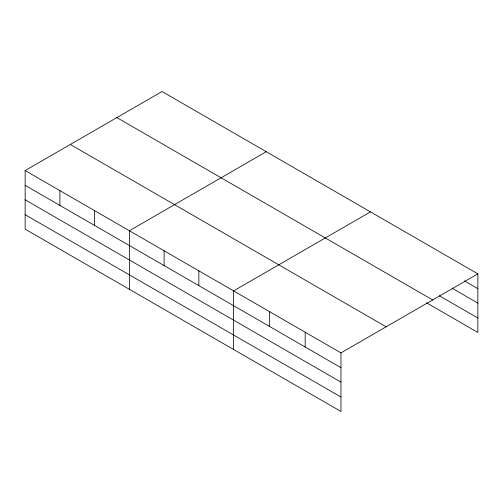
<?xml version="1.0" encoding="UTF-8"?>
<svg xmlns="http://www.w3.org/2000/svg" width="503" height="503" viewBox="0 0 503 503"><rect width="100%" height="100%" fill="white"/><g stroke="black" fill="none" stroke-linecap="round" stroke-linejoin="round"><path stroke-width="0.75" d="M340.971 382.135L340.971 352.892L25.15 170.555L25.15 229.135L340.971 411.473L340.971 382.135L25.15 199.798M426.525 302.812L477.85 332.445L477.85 273.865L162.029 91.527L25.15 170.555M266.25 151.699L129.372 230.726L129.372 289.307M370.472 211.87L233.593 290.897L233.593 349.478M340.971 352.892L477.85 273.865M464.344 280.863L477.85 288.659M452.184 288.294L477.85 303.108M439.358 295.77L477.85 317.997M116.859 117.608L432.681 299.939M70.319 144.474L386.141 326.812M25.15 185.349L340.971 367.687M25.15 214.687L340.971 397.024M305.176 332.225L305.176 347.02M269.382 311.558L269.382 326.359M198.848 270.84L198.848 285.635M164.11 250.783L164.11 265.578M94.633 210.669L94.633 225.463M59.888 190.612L59.888 205.406"/></g></svg>
